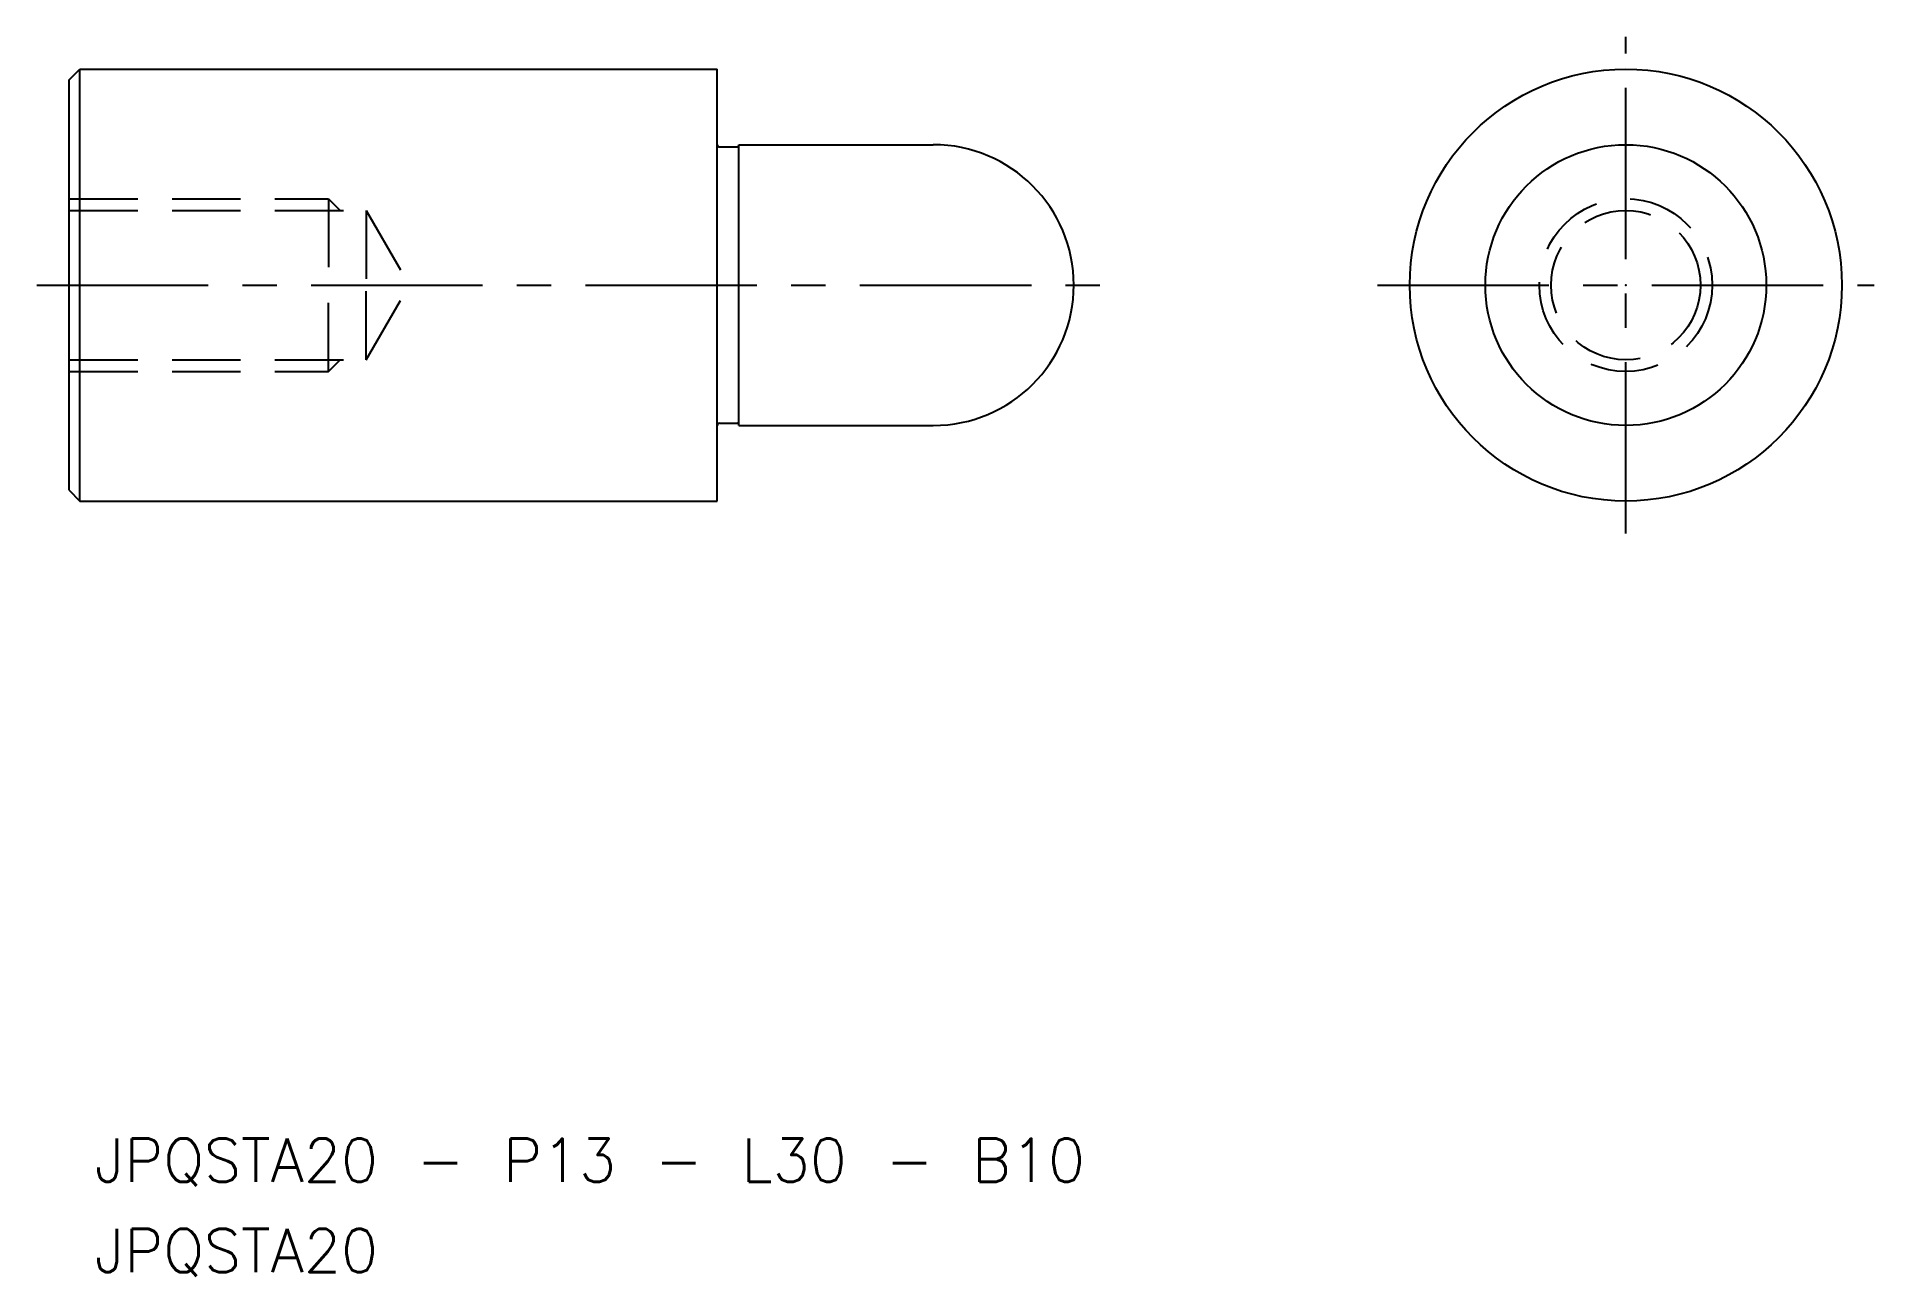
# Model space of a CAD drawing. Extents: x -11.3 to 73.7, y 15.6 to 73.
import ezdxf

# ---------------------------------------------------------------- set-up
doc = ezdxf.new("R2010")
doc.units = 0
doc.header["$LTSCALE"] = 0.25
doc.linetypes.add('CENTER', pattern=[50.8, 31.75, -6.35, 6.35, -6.35])
doc.linetypes.add('DASHED', pattern=[19.05, 12.7, -6.35])
doc.layers.get('0').update_dxf_attribs({"linetype": 'CONTINUOUS'})
doc.layers.add('CENTER', color=1, linetype='CENTER')
doc.styles.get("Standard").update_dxf_attribs({"font": 'txt.shx'})

msp = doc.modelspace()

# ---------------------------------------------------------------- linework, layer by layer
for p, q in [((-9.821, 71.017), (-9.321, 71.517)), ((-9.321, 71.517), (20.179, 71.517)), ((-9.321, 51.517), (-9.321, 71.517)), ((20.179, 68.017), (20.179, 71.517)), ((-9.821, 52.017), (-9.821, 71.017)), ((20.179, 55.017), (20.179, 68.017)), ((20.279, 67.917), (21.079, 67.917)), ((21.179, 55.017), (21.179, 68.017)), ((21.179, 68.017), (30.179, 68.017)), ((20.179, 51.517), (20.179, 55.017)), ((20.279, 55.117), (21.079, 55.117)), ((21.179, 55.017), (30.179, 55.017)), ((-9.821, 52.017), (-9.321, 51.517)), ((-9.321, 51.517), (20.179, 51.517))]:
    msp.add_line(p, q)
at = {"color": 3, "linetype": 'DASHED'}
for p, q in [((-9.821, 65.517), (2.179, 65.517)), ((2.179, 65.517), (2.721, 64.975)), ((2.179, 65.517), (2.179, 61.517)), ((-9.821, 64.975), (3.931, 64.975)), ((3.931, 64.975), (3.931, 61.517)), ((3.931, 64.975), (5.928, 61.517)), ((2.179, 57.517), (2.179, 61.517)), ((3.931, 58.059), (5.928, 61.517)), ((3.931, 58.059), (3.931, 61.517)), ((-9.821, 58.059), (3.931, 58.059)), ((2.179, 57.517), (2.721, 58.059)), ((-9.821, 57.517), (2.179, 57.517))]:
    msp.add_line(p, q, dxfattribs=at)
for radius in [10, 6.5]:
    msp.add_circle((62.231, 61.517), radius)
for radius in [4, 3.458]:
    msp.add_circle((62.231, 61.517), radius, dxfattribs=at)
for centre, radius, start, end in [((20.279, 68.017), 0.1, 180, 270), ((21.079, 68.017), 0.1, 270, 0), ((30.179, 61.517), 6.5, 270, 90), ((20.279, 55.017), 0.1, 90, 180), ((21.079, 55.017), 0.1, 0, 90)]:
    msp.add_arc(centre, radius, start, end)
msp.add_point((20.179, 61.517))
at = {"layer": 'CENTER', "color": 1, "linetype": 'CENTER'}
for p, q in [((62.231, 50.017), (62.231, 73.017)), ((-11.321, 61.517), (38.179, 61.517)), ((50.731, 61.517), (73.731, 61.517))]:
    msp.add_line(p, q, dxfattribs=at)
msp.add_point((62.231, 61.517), dxfattribs=at)

# ---------------------------------------------------------------- texts
for s, p in [('JPQSTA20 - P13 - L30 - B10', (-8.641, 20)), ('JPQSTA20', (-8.641, 15.813))]:
    msp.add_text(s, height=2).set_placement(p)

doc.saveas('drawing.dxf')
